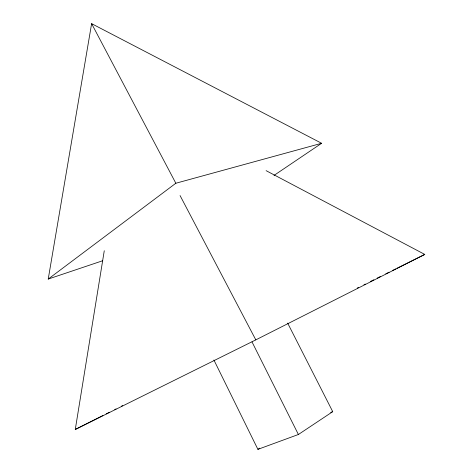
<?xml version="1.0" encoding="UTF-8"?>
<svg xmlns="http://www.w3.org/2000/svg" width="473" height="473" viewBox="0 0 473 473"><rect width="100%" height="100%" fill="white"/><g stroke="black" fill="none" stroke-linecap="round" stroke-linejoin="round"><path stroke-width="0.71" d="M266.11 170.664L424.772 254.427L255.81 339.874L75.278 429.466L104.267 250.743M102.747 260.724L48.228 279.058L91.62 23.65L321.622 143.284L274.009 175.424M48.228 279.058L175.844 183.246L321.622 143.284M213.92 360.03L257.903 449.35L298.392 434.498L332.732 411.658L287.643 323.106M257.903 449.35L259.76 448.144M75.278 429.466L102.901 415.548M106.189 413.893L109.482 412.231M114.738 409.583L116.056 408.92M121.319 406.266L122.631 405.603M357.34 287.998L358.664 287.342M363.95 284.705L365.274 284.048M370.56 281.417L373.865 279.768M377.176 278.124L380.481 276.48M385.767 273.843L389.072 272.2M392.377 270.556L395.682 268.906M397.007 268.25L424.772 254.427M330.686 412.426L332.732 411.658M91.62 23.65L175.844 183.246M180.065 195.568L255.81 339.874M252.014 341.92L298.392 434.498"/></g></svg>
